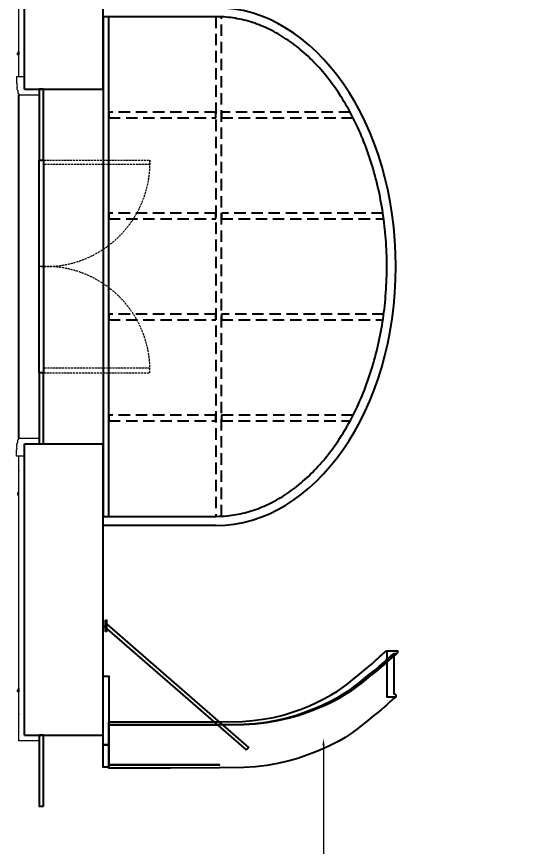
# Model space of a CAD drawing. Header units: millimetres. Extents: x 174511 to 265775, y -1918 to 26385.
# Drawn here: x 235966 to 240585, y 7997 to 15371 of the extents above; entities that cross this region are included whole.
import ezdxf
from ezdxf import colors
from ezdxf.entities.mleader import LeaderData, LeaderLine
from ezdxf.enums import TextEntityAlignment as Align
from ezdxf.math import Vec2, Vec3

# ---------------------------------------------------------------- set-up
doc = ezdxf.new("R2010")
doc.units = ezdxf.units.MM
doc.linetypes.add('DASH', pattern=[0.35, 0.25, -0.1])
doc.linetypes.add('DASHED', pattern=[19.049999999999997, 12.7, -6.35])
for name, color, linetype, lineweight in [('_ACM-A-ANNO-DIMS', 2, 'Continuous', 13), ('_ACM-A-ANNO-DIMS @ 10', 2, 'Continuous', 13), ('_ACM-A-ANNO-DIMS @ 20', 2, 'Continuous', 13), ('_ACM-A-ANNO-DIMS @ 30', 2, 'Continuous', 13), ('A-Doors', 1, 'Continuous', 13), ('I-PL-WALL-FHINISH', 73, 'Continuous', 13)]:
    doc.layers.add(name, color=color, linetype=linetype, lineweight=lineweight)
for name, color, linetype in [('A-天花投影线', 61, 'Continuous'), ('I-DETL-LW02', 2, 'Continuous'), ('I-FC', 2, 'Continuous'), ('I-RCP', 2, 'Continuous'), ('I—平面—门', 1, 'Continuous'), ('WALL TYPE$0$G-ANNO-NOTE-CH', 7, 'Continuous'), ('WALL TYPE$0$I-SECT-LW03', 3, 'Continuous')]:
    doc.layers.add(name, color=color, linetype=linetype)
doc.styles.add('WALL TYPE$0$Aecom Chinese', font='Microsoft YaHei.ttf')

# ---------------------------------------------------------------- blocks, each defined once
blk = doc.blocks.new('K_58')
at = {"layer": 'A-Doors'}
for points in [[(-922.5, -240.1134368489875), (22.5, -240.1134368489875), (22.5, -200.1134368489875), (-922.5, -200.1134368489875)], [(967.5, -240.1134368489875), (22.5, -240.1134368489875), (22.5, -200.1134368489875), (967.5, -200.1134368489875)]]:
    blk.add_lwpolyline(points, close=True, dxfattribs=at)
at = {"layer": 'A-Doors', "color": 252, "linetype": 'DASH', "ltscale": 75}
for points in [[(-922.5, -240.1134368489875), (-922.5, -1185.113436848987), (-882.5, -1185.113436848987), (-882.5, -240.1134368489875)], [(967.5, -240.1134368489875), (967.5, -1185.113436848987), (927.5, -1185.113436848987), (927.5, -240.1134368489875)]]:
    blk.add_lwpolyline(points, close=True, dxfattribs=at)
for centre, start, end in [((-902.5, -259.4916751909623), 268.7621970937477, 2.437670670884787), ((947.5, -259.4916751909623), 177.5623293291152, 271.2378029062523)]:
    blk.add_arc(centre, 925.8378074235894, start, end, dxfattribs=at)
at = {"layer": 'A-天花投影线', "linetype": 'DASHED', "ltscale": 8}
for points in [[(-1349.784545898408, -1770.105624348987), (-1299.784545898408, -1770.105624348987), (-1299.784545898408, -820.1134368489875), (-1349.784545898408, -820.1134368489875)], [(-451.7845458984084, -1770.105624348987), (-401.7845458984084, -1770.105624348987), (-401.7845458984084, -820.1134368489875), (-451.7845458984084, -820.1134368489875)], [(446.2154541015916, -1770.105624348987), (496.2154541015916, -1770.105624348987), (496.2154541015916, -820.1134368489875), (446.2154541015916, -820.1134368489875)], [(1344.215454101592, -1770.105624348987), (1394.215454101592, -1770.105624348987), (1394.215454101592, -820.1134368489875), (1344.215454101592, -820.1134368489875)]]:
    blk.add_lwpolyline(points, close=True, dxfattribs=at)
for points in [[(2242.215454101592, -1770.105624348987), (-2197.784545898408, -1770.105624348987)], [(-2196.574195181165, -1820.105624348987), (2241.005037959956, -1820.105624348987)], [(-1299.784545898408, -2990.005064992249), (-1299.784545898408, -1820.105624348987), (-1349.784545898408, -1820.105624348987), (-1349.784545898408, -2963.791602680059)], [(-401.7845458984084, -3261.99482801569), (-401.7845458984084, -1820.105624348987), (-451.7845458984084, -1820.105624348987), (-451.7845458984084, -3254.890557487968)], [(496.2154541015916, -3254.890502691102), (496.2154541015916, -1820.105624348987), (446.2154541015916, -1820.105624348987), (446.2154541015916, -3261.995375714585)], [(1394.215454101592, -2963.790851096092), (1394.215454101592, -1820.105624348987), (1344.215454101592, -1820.105624348987), (1344.215454101592, -2990.005151708887)]]:
    blk.add_lwpolyline(points, dxfattribs=at)
at = {"layer": 'I-DETL-LW02'}
for points in [[(-2277.784545898408, -1770.105624348987), (-2277.784545898408, -770.1114837239875), (-2197.784545898408, -770.1114837239875), (-2197.784545898408, -1770.105624348987)], [(2242.215454101592, -1770.105624348987), (2242.215454101592, -770.1114837239875), (2322.215454101592, -770.1114837239875), (2322.215454101592, -1770.105624348987)]]:
    blk.add_lwpolyline(points, dxfattribs=at)
blk.add_lwpolyline([(-2197.784545898408, -820.1134368489875), (2242.215454101592, -820.1134368489875), (2242.215454101592, -770.1134368489875), (-2197.784545898408, -770.1134368489875)], close=True, dxfattribs=at)
blk.add_ellipse((22.2154541015916, -1770.105624348987, -0.000244140625), major_axis=(-2300, 0), ratio=0.6956555706521739, start_param=0, end_param=3.141592653589793, dxfattribs=at)
blk.add_open_spline([(-2197.784545898408, -1770.105624348987), (-2197.784545898408, -1803.770413327751), (-2196.138792067912, -1837.435266799534), (-2187.737343166838, -1923.239736160285), (-2178.657253102283, -1975.29742816744), (-2152.59159772229, -2078.670255390469), (-2135.605056196306, -2129.985750900203), (-2093.81011126464, -2231.371734300745), (-2069.000814323314, -2281.441867638372), (-2011.725905381434, -2379.791450906196), (-1979.259820055595, -2428.070138454037), (-1906.940309909754, -2522.266047609912), (-1867.086852346139, -2568.18245222127), (-1780.372440900042, -2657.082866353645), (-1733.51174756707, -2700.066205037554), (-1633.269530055288, -2782.552346636905), (-1579.888403488527, -2822.054672213344), (-1467.188367928495, -2897.070740329058), (-1407.869893511175, -2932.584167669724), (-1283.961776996759, -2999.166217275248), (-1219.372560811549, -3030.234636644011), (-1085.660094929015, -3087.52985267312), (-1016.53724968186, -3113.756517480164), (-874.552692639234, -3161.035684302973), (-801.6913655317621, -3182.088098576089), (-653.0712205616583, -3218.753702732887), (-577.3127734737063, -3234.366833750486), (-423.7746647811437, -3259.958436246263), (-345.9953656095313, -3269.936870033343), (-189.3157518448425, -3284.134692496897), (-110.4157954037364, -3288.354061174185), (47.59180525300326, -3290.981271704732), (126.6990928652231, -3289.389109917051), (284.2056111564743, -3280.413032318851), (362.6044846663426, -3273.029129022339), (517.786711351393, -3252.561462671358), (594.569704440888, -3239.477729035672), (745.6317370344477, -3207.773792830892), (819.9104101439589, -3189.153638908741), (965.1052821517806, -3146.610589923817), (1036.021103420091, -3122.687768195101), (1173.672803272173, -3069.841644537308), (1240.40828696423, -3040.918451967438), (1368.934459448006, -2978.439692733635), (1430.724731653347, -2944.884292581533), (1548.660404770228, -2873.571026456608), (1604.805371860566, -2835.813418903927), (1710.827923717035, -2756.581225328409), (1760.705085457856, -2715.107037302427), (1853.660078933084, -2628.973097479131), (1896.737571634585, -2584.313928317875), (1975.663617954269, -2492.372812821552), (2011.512050169666, -2445.091631538511), (2075.660191179573, -2348.480338380708), (2103.960161874944, -2299.151050115339), (2152.799941639882, -2199.003969885103), (2173.340475179604, -2148.186765159582), (2206.543609396962, -2045.58839209014), (2219.207211276167, -1993.807207861268), (2236.605427660921, -1889.759607146836), (2241.340829201043, -1837.492435661123), (2242.178671143367, -1780.171899502777), (2242.215454101592, -1775.138761923445), (2242.215454101592, -1770.105624348987)], degree=3, knots=[0, 0, 0, 0, 0.06800929119534298, 0.06800929119534298, 0.1736443072310697, 0.1736443072310697, 0.2792793232667963, 0.2792793232667963, 0.384914339302523, 0.384914339302523, 0.4905493553382497, 0.4905493553382497, 0.5961843713739764, 0.5961843713739764, 0.7018193874097031, 0.7018193874097031, 0.8074544034454297, 0.8074544034454297, 0.9130894194811564, 0.9130894194811564, 1.018724435516883, 1.018724435516883, 1.12435945155261, 1.12435945155261, 1.229994467588337, 1.229994467588337, 1.335629483624063, 1.335629483624063, 1.44126449965979, 1.44126449965979, 1.546899515695517, 1.546899515695517, 1.652534531731243, 1.652534531731243, 1.75816954776697, 1.75816954776697, 1.863804563802697, 1.863804563802697, 1.969439579838423, 1.969439579838423, 2.07507459587415, 2.07507459587415, 2.180709611909877, 2.180709611909877, 2.286344627945604, 2.286344627945604, 2.391979643981331, 2.391979643981331, 2.497614660017057, 2.497614660017057, 2.603249676052784, 2.603249676052784, 2.708884692088511, 2.708884692088511, 2.814519708124238, 2.814519708124238, 2.920154724159965, 2.920154724159965, 3.025789740195692, 3.025789740195692, 3.131424756231419, 3.131424756231419, 3.141592653589793, 3.141592653589793, 3.141592653589793, 3.141592653589793], dxfattribs=at)
at = {"layer": 'I-FC'}
blk.add_lwpolyline([(1597.5, -770.1134368489875), (-1552.5, -770.1134368489875)], dxfattribs=at)
at = {"layer": 'I-PL-WALL-FHINISH'}
for points in [[(-1662.5, -70.000233600309), (-1662.5, -0.0003475955891190097), (-1605.493058509834, 0, 0.3782502001718009), (-1600.725232401746, -3.016931144113187, -0.6234963798739479), (-1595.956186876516, -5.028826890033088, -0.2848190696675714), (-1572.112925247202, -5.028308100954746, -0.6361491608280843), (-1564.95765440815, -3.018319705108297, -0.2823776289364123), (-1552.651989804668, -3.476952639743104, 0.1861280918310402), (-1524.422975010413, -12.06856077539851, -0.8243827968840718), (-1518.46203624559, -13.07444303711236), (-1516.076782348537, -13.07419584452873, 0.2622472454661371), (-1512.501094908075, -16.09097592611215), (-1512.501094908075, -20.11343684898748), (-1502.5, -20.11343684898748), (-1502.5, -200.1134368489875)], [(1707.5, -70.000233600309), (1707.5, -0.0003475955891190097), (1650.493058509834, 0, -0.3782502001718009), (1645.725232401746, -3.016931144113187, 0.6234963798739479), (1640.956186876516, -5.028826890033088, 0.2848190696675714), (1617.112925247202, -5.028308100954746, 0.6361491608280843), (1609.95765440815, -3.018319705108297, 0.2823776289364123), (1597.651989804668, -3.476952639743104, -0.1861280918310402), (1569.422975010413, -12.06856077539851, 0.8243827968840718), (1563.46203624559, -13.07444303711236), (1561.076782348537, -13.07419584452873, -0.2622472454661371), (1557.501094908075, -16.09097592611215), (1557.501094908075, -20.11343684898748), (1547.5, -20.11343684898748), (1547.5, -200.1134368489875)]]:
    blk.add_lwpolyline(points, format="xyb", dxfattribs=at)
for points in [[(-4192.5, -200.1134368489875), (-4192.5, -20.11343684898748), (-1662.5, -20.11343684898748)], [(1707.5, -20.11343684898748), (4187.5, -20.11343684898748), (4187.5, -200.1134368489875)]]:
    blk.add_lwpolyline(points, dxfattribs=at)
for points in [[(-3952.499994145561, -19.11344913128414), (-3957.500000000029, -19.11344913128414), (-3957.500000000029, -20.11343684898748), (-3952.499994145561, -20.11343684898748)], [(-1792.500005854439, -19.11344913128414), (-1787.499999999971, -19.11344913128414), (-1787.499999999971, -20.11343684898748), (-1792.500005854439, -20.11343684898748)], [(3867.499994145561, -19.11344913128414), (3872.500000000029, -19.11344913128414), (3872.500000000029, -20.11343684898748), (3867.499994145561, -20.11343684898748)]]:
    blk.add_lwpolyline(points, close=True, dxfattribs=at)
for points in [[(-3757.500000000029, -20.11344882220146), (-3757.500000000029, -12.1340525263513, 0.3208161007806607), (-3754.833331419301, -9.467419127366156), (-3754.166644340614, -9.467417791383923, -0.4668266522621926), (-3742.833330201975, -9.467413309932454), (-3742.16664312192, -9.467411964855273, 0.4681539542228489), (-3734.829578712961, -14.61007885128492), (-3734.155749264261, -15.31796340864094, -0.6455820401914517), (-3730.833318421355, -15.46736169376527), (-3730.166649956664, -15.46736035928188, 0.4151569340983184), (-3727.499984142021, -16.80063854341279), (-3727.499978323554, -20.11344882220146)], [(-1987.499999999971, -20.11344882220146), (-1987.499999999971, -12.1340525263513, -0.3208161007806607), (-1990.166668580699, -9.467419127366156), (-1990.833355659386, -9.467417791383923, 0.4668266522621926), (-2002.166669798025, -9.467413309932454), (-2002.83335687808, -9.467411964855273, -0.4681539542228489), (-2010.170421287039, -14.61007885128492), (-2010.844250735739, -15.31796340864094, 0.6455820401914517), (-2014.166681578645, -15.46736169376527), (-2014.833350043336, -15.46736035928188, -0.4151569340983184), (-2017.500015857979, -16.80063854341279), (-2017.500021676446, -20.11344882220146)], [(1902.499999999971, -20.11344882220146), (1902.499999999971, -12.1340525263513, 0.3208161007806607), (1905.166668580699, -9.467419127366156), (1905.833355659386, -9.467417791383923, -0.4668266522621926), (1917.166669798025, -9.467413309932454), (1917.83335687808, -9.467411964855273, 0.4681539542228489), (1925.170421287039, -14.61007885128492), (1925.844250735739, -15.31796340864094, -0.6455820401914517), (1929.166681578645, -15.46736169376527), (1929.833350043336, -15.46736035928188, 0.4151569340983184), (1932.500015857979, -16.80063854341279), (1932.500021676446, -20.11344882220146)], [(3672.500000000029, -20.11344882220146), (3672.500000000029, -12.1340525263513, -0.3208161007806607), (3669.833331419301, -9.467419127366156), (3669.166644340614, -9.467417791383923, 0.4668266522621926), (3657.833330201975, -9.467413309932454), (3657.16664312192, -9.467411964855273, -0.4681539542228489), (3649.829578712961, -14.61007885128492), (3649.155749264261, -15.31796340864094, 0.6455820401914517), (3645.833318421355, -15.46736169376527), (3645.166649956664, -15.46736035928188, -0.4151569340983184), (3642.499984142021, -16.80063854341279), (3642.499978323554, -20.11344882220146)]]:
    blk.add_lwpolyline(points, format="xyb", close=True, dxfattribs=at)
at = {"layer": 'I-RCP'}
blk.add_lwpolyline([(-1502.5, -20.11343684898748), (1547.5, -20.11343684898748)], dxfattribs=at)
blk.add_lwpolyline([(-922.5, -200.1134368489875), (967.5, -200.1134368489875), (967.5, -240.1134368489875), (-922.5, -240.1134368489875)], close=True, dxfattribs=at)
at = {"layer": 'I—平面—门'}
for points in [[(-4772.5, -240.1134368489875), (-4142.5, -240.1134368489875), (-4142.5, -200.1134368489875), (-4772.5, -200.1134368489875)], [(-1552.5, -240.1134368489875), (-922.5, -240.1134368489875), (-922.5, -200.1134368489875), (-1552.5, -200.1134368489875)], [(967.5, -240.1134368489875), (1597.5, -240.1134368489875), (1597.5, -200.1134368489875), (967.5, -200.1134368489875)], [(4142.5, -240.1134368489875), (4772.5, -240.1134368489875), (4772.5, -200.1134368489875), (4142.5, -200.1134368489875)]]:
    blk.add_lwpolyline(points, close=True, dxfattribs=at)
at = {"layer": 'WALL TYPE$0$I-SECT-LW03'}
for p, q in [((-4142.5, -70.11343684898748), (-1552.5, -70.11343684898748)), ((-4142.5, -70.11343684898748), (-4142.5, -770.1134368489875)), ((-1552.5, -70.11343684898748), (-1552.5, -770.1134368489875)), ((1597.5, -70.11343684898748), (4142.5, -70.11343684898748)), ((1597.5, -70.11343684898748), (1597.5, -770.1134368489875)), ((4142.5, -70.11343684898748), (4142.5, -770.1134368489875)), ((-4142.5, -770.1134368489875), (-1552.5, -770.1134368489875)), ((1597.5, -770.1134368489875), (4142.5, -770.1134368489875))]:
    blk.add_line(p, q, dxfattribs=at)
blk = doc.blocks.new('WHA12202707')
at = {"transparency": 16777216}
for p, q in [((2.381249999995816, 2.381249999998545), (0, 0)), ((2.381249999995816, -2.381249999994907), (0, 0)), ((11.90624999998818, 2.381249999998545), (2.381249999995816, 2.381249999998545)), ((11.90624999998818, 2.381249999998545), (14.28749999998399, 0)), ((11.90624999998818, -2.381249999994907), (14.28749999998399, 0)), ((2.381249999995816, -2.381249999994907), (11.90624999998818, -2.381249999994907))]:
    blk.add_line(p, q, dxfattribs=at)
at = {"transparency": 16777216, "style": 'WALL TYPE$0$Aecom Chinese'}
blk.add_attdef('英文2', (0.4915142908575945, -14.58335883787367), '', height=2.5, dxfattribs=at)
at = {"layer": 'WALL TYPE$0$G-ANNO-NOTE-CH', "transparency": 16777216, "style": 'WALL TYPE$0$Aecom Chinese'}
blk.add_attdef('编号', text='', height=2.5, dxfattribs=at).set_placement((7.100982051833853, 0), align=Align.MIDDLE)
for tag, p in [('中文', (0.5380008727915992, -5.178695852169766)), ('英文', (0.4915142908830603, -9.507158057298511))]:
    blk.add_attdef(tag, text='', height=2.5, dxfattribs=at).set_placement(p, align=Align.MIDDLE_LEFT)
blk = doc.blocks.new('*U230')
at = {"layer": '_ACM-A-ANNO-DIMS @ 10'}
ml = blk.add_multileader_block('Standard', dxfattribs=at)
ml.set_content('WHA12202707', color=256, scale=10)
ml.set_attribute('编号', 'MT-01', width=0)
ml.set_attribute('中文', '古铜色不锈钢', width=0)
ml.set_attribute('英文', 'ANTIQUE BRONZE STAINLESS STEEL', width=0)
ml.set_attribute('英文2', '', width=0)
ml.set_leader_properties(color=2)
ml.build(insert=Vec2(0, 0))
ml.multileader.update_dxf_attribs({"text_right_attachment_type": 6, "dogleg_length": 0.36, "arrow_head_size": 20, "scale": 10})
ctx = ml.context
ctx.base_point, ctx.scale, ctx.char_height, ctx.arrow_head_size, ctx.landing_gap_size, ctx.plane_origin = Vec3(238740.6370081992, 4543.226636573123), 10, 750, 20, 0.8999999999999999, Vec3(241301.8384371283, -907.1002745609476)
ctx.right_attachment = 6
notes = []
notes.append((ctx, [(0, (1, 1, 0), (238693.234131196, 4543.226636573123), (1, 0), 47.40287700319059, [(1, [(238693.234131196, 5194.922613113333)], 0, [])])]))
ctx.block.insert = Vec3(238740.6370081992, 4543.226636573105)
at = {"layer": '_ACM-A-ANNO-DIMS @ 20'}
ml = blk.add_multileader_block('Standard', dxfattribs=at)
ml.set_content('WHA12202707', color=256, scale=20)
ml.set_attribute('编号', 'MT-01', width=0)
ml.set_attribute('中文', '古铜色不锈钢', width=0)
ml.set_attribute('英文', 'ANTIQUE BRONZE STAINLESS STEEL', width=0)
ml.set_attribute('英文2', '', width=0)
ml.set_leader_properties(color=2)
ml.build(insert=Vec2(0, 0))
ml.multileader.update_dxf_attribs({"text_right_attachment_type": 6, "dogleg_length": 0.36, "arrow_head_size": 40, "scale": 20})
ctx = ml.context
ctx.base_point, ctx.scale, ctx.char_height, ctx.arrow_head_size, ctx.landing_gap_size, ctx.plane_origin = Vec3(238788.0398852024, 4706.51234157302), 20, 1500, 40, 1.8, Vec3(241301.8384371283, -907.1002745609476)
ctx.right_attachment = 6
notes.append((ctx, [(0, (1, 1, 0), (238693.234131196, 4706.51234157302), (1, 0), 94.80575400638118, [(1, [(238693.234131196, 5277.185628083858)], 0, [])])]))
ctx.block.insert = Vec3(238788.0398852024, 4706.512341572983)
at = {"layer": '_ACM-A-ANNO-DIMS @ 30'}
ml = blk.add_multileader_block('Standard', dxfattribs=at)
ml.set_content('WHA12202707', color=256, scale=30)
ml.set_attribute('编号', 'MT-01', width=0)
ml.set_attribute('中文', '古铜色不锈钢', width=0)
ml.set_attribute('英文', 'ANTIQUE BRONZE STAINLESS STEEL', width=0)
ml.set_attribute('英文2', '', width=0)
ml.set_leader_properties(color=2)
ml.build(insert=Vec2(0, 0))
ml.multileader.update_dxf_attribs({"text_right_attachment_type": 6, "dogleg_length": 0.36, "arrow_head_size": 60, "scale": 30})
ctx = ml.context
ctx.base_point, ctx.scale, ctx.char_height, ctx.arrow_head_size, ctx.landing_gap_size, ctx.plane_origin = Vec3(238835.4427622056, 3227.709759805908), 30, 2250, 60, 2.7, Vec3(241301.8384371283, -907.1002745609476)
ctx.right_attachment = 6
notes.append((ctx, [(0, (1, 1, 0), (238693.234131196, 3227.709759805908), (1, 0), 142.2086310095718, [(1, [(238693.234131196, 8954.398820296989)], 0, [])])]))
ctx.block.insert = Vec3(238835.4427622056, 3227.709759805854)
for ctx, leaders in notes:
    for number, flags, end, landing, length, lines in leaders:
        leader = LeaderData()
        leader.index, (leader.has_last_leader_line, leader.has_dogleg_vector, leader.attachment_direction) = number, flags
        leader.last_leader_point, leader.dogleg_vector, leader.dogleg_length = Vec3(end), Vec3(landing), length
        for number, points, colour, breaks in lines:
            line = LeaderLine()
            line.index, line.vertices, line.color, line.breaks = number, Vec3.list(points), colors.encode_raw_color(colour), breaks
            leader.lines.append(line)
        ctx.leaders.append(leader)

msp = doc.modelspace()

# ---------------------------------------------------------------- linework, layer by layer
at = {"color": 8, "extrusion": (0, -1.192092895507804e-07, 0.9999999999999929)}
for points in [[(238007.9627267306, 8853.947753953944), (236747.5486642306, 9950.268066453982), (236747.8084298556, 9950.566894578982), (236748.5486642306, 9951.420410203982), (236749.7127267306, 9952.756347703982), (236751.2381173556, 9954.510253953984), (236753.0662423556, 9956.611816453984), (236755.1365548556, 9958.992675828984), (236757.3924142306, 9961.586425828984), (236759.6482736056, 9964.180175828984), (236761.7205392306, 9966.561035203984), (236763.5467111056, 9968.662597703982), (236765.0721017306, 9970.414550828982), (236766.2361642306, 9971.752441453982), (236766.9763986056, 9972.604003953982), (236767.2361642306, 9972.902832078982), (238027.6521798556, 8876.582519578948), (238027.3904611056, 8876.283691453948), (238026.6502267306, 8875.432128953948), (238025.4881173556, 8874.096191453948), (238023.9627267306, 8872.342285203948), (238022.1346017306, 8870.240722703946), (238020.0623361056, 8867.859863328946), (238017.8064767306, 8865.266113328944), (238015.5506173556, 8862.672363328944), (238013.4803048556, 8860.291503953944), (238011.6521798556, 8858.189941453944), (238010.1267892306, 8856.436035203944), (238008.9646798556, 8855.100097703944), (238008.2224923556, 8854.246582078944)], [(238007.9637032931, 8853.947753953944), (236747.5496407931, 9950.268066453966), (236747.8094064181, 9950.566894578966), (236748.5496407931, 9951.418457078966), (236749.7137032931, 9952.756347703966), (236751.2390939181, 9954.508300828968), (236753.0672189181, 9956.609863328968), (236755.1375314181, 9958.992675828968), (236757.3933907931, 9961.584472703968), (236759.6492501681, 9964.178222703968), (236761.7215157931, 9966.559082078968), (236763.5476876681, 9968.660644578966), (236765.0730782931, 9970.414550828966), (236766.2371407931, 9971.750488328966), (236766.9773751681, 9972.604003953966), (236767.2371407931, 9972.902832078966), (238027.6531564181, 8876.582519578948), (238027.3914376681, 8876.283691453948), (238026.6512032931, 8875.430175828948), (238025.4890939181, 8874.094238328948), (238023.9637032931, 8872.340332078948), (238022.1355782931, 8870.238769578946), (238020.0633126681, 8867.857910203946), (238017.8074532931, 8865.264160203944), (238015.5515939181, 8862.672363328944), (238013.4812814181, 8860.289550828944), (238011.6531564181, 8858.187988328944), (238010.1277657931, 8856.436035203944), (238008.9656564181, 8855.098144578944), (238008.2234689181, 8854.246582078944)]]:
    msp.add_lwpolyline(points, close=True, dxfattribs=at)
at = {"color": 2, "true_color": 0xffff00, "extrusion": (0.9999999999999929, -1.192092895507804e-07, 0)}
msp.add_lwpolyline([(9318.14937230256, -0.0001301318009453773), (9307.58491917756, -0.0001301318009453773), (9292.446247302558, -0.0001301318009453773), (9266.325153552567, -0.0001301318009453773), (9230.170856677565, -0.0001301318009453773), (9182.110309802561, -0.0001301318009453773), (9130.750934802554, -0.0001301318009453773), (9069.13570042755, -0.0001301318009453773), (8999.057575427558, -0.0001301318009453773), (8925.645466052538, -0.0001301318009453773), (8842.381794177536, -0.0001301318009453773), (8757.137653552541, -0.0001301318009453773), (8701.116169177581, -0.0001301318009453773), (8701.116169177581, -0.0001301318009453773), (8757.137653552541, -0.0001301318009453773), (8842.381794177536, -0.0001301318009453773), (8925.645466052538, -0.0001301318009453773), (8999.057575427558, -0.0001301318009453773), (9069.13570042755, -0.0001301318009453773), (9130.750934802554, -0.0001301318009453773), (9182.110309802561, -0.0001301318009453773), (9230.170856677565, -0.0001301318009453773), (9266.325153552567, -0.0001301318009453773), (9292.446247302558, -0.0001301318009453773), (9307.58491917756, -0.0001301318009453773), (9318.14937230256, -0.0001301318009453773), (9319.85640355256, -0.0001301318009453773), (9319.85640355256, -0.0001301318009453773)], close=True, dxfattribs=at)
at = {"color": 8}
for points in [[(236754.9861642306, 10007.19970707886, -0.0001263171036797523), (236764.9861642306, 10007.19970707886, -0.0001263171036797523), (236764.9861642306, 9907.199707078857, -0.0001339464982110023), (236754.9861642306, 9907.199707078857, -0.0001339464982110023)], [(236754.9861642306, 10007.19970707886, -0.0001301318009453773), (236764.9861642306, 10007.19970707886, -0.0001301318009453773), (236764.9861642306, 9907.199707078857, -0.0001301318009453773), (236754.9861642306, 9907.199707078857, -0.0001301318009453773)], [(239337.0252267306, 9343.439941453857, -0.0001301318009453773), (239337.0252267306, 9325.094238328857, -0.0001301318009453773), (239334.8494454806, 9324.053222703857, -0.0001301318009453773), (239329.4041329806, 9320.781738328857, -0.0001301318009453773), (239321.7654611056, 9315.131347703857, -0.0001301318009453773), (239312.0330392306, 9307.086425828857, -0.0001301318009453773), (239300.3142892306, 9296.633300828857, -0.0001301318009453773), (239286.5525704806, 9284.016113328857, -0.0001301318009453773), (239270.6971017306, 9269.484863328857, -0.0001301318009453773), (239252.4939767306, 9252.764160203857, -0.0001301318009453773), (239231.6678048556, 9233.588378953857, -0.0001301318009453773), (239206.6306954806, 9211.734863328857, -0.0001301318009453773), (239175.9373361056, 9186.986816453857, -0.0001301318009453773), (239141.7713204806, 9160.098144578857, -0.0001301318009453773), (239106.1228829806, 9131.820800828857, -0.0001301318009453773), (239068.4607736056, 9101.580566453857, -0.0001301318009453773), (239028.3025704806, 9068.797363328857, -0.0001301318009453773), (238984.9451486056, 9034.590332078857, -0.0001301318009453773), (238937.6697579806, 9000.070800828857, -0.0001301318009453773), (238885.6814767306, 8965.900878953857, -0.0001301318009453773), (238828.2361642306, 8932.740722703857, -0.0001301318009453773), (238765.3357736056, 8900.201660203857, -0.0001301318009453773), (238697.0076486056, 8867.896972703857, -0.0001301318009453773), (238623.8494454806, 8836.369628953857, -0.0001301318009453773), (238546.3064767306, 8806.168457078857, -0.0001301318009453773), (238464.0017892306, 8778.223144578857, -0.0001301318009453773), (238376.6717111056, 8753.463378953857, -0.0001301318009453773), (238284.6443673556, 8732.361816453857, -0.0001301318009453773), (238188.3064767306, 8715.396972703857, -0.0001301318009453773), (238088.5174142306, 8703.309082078857, -0.0001301318009453773), (237985.1717111056, 8696.840332078857, -0.0001301318009453773), (237769.5213204806, 8694.096191453857, -0.0001301318009453773), (237768.6463204806, 8694.096191453857, -0.0001301318009453773), (237766.0193673556, 8694.096191453857, -0.0001301318009453773), (237332.5564767306, 8693.182128953857, -0.0001301318009453773), (236786.0056954806, 8693.182128953857, -0.0001301318009453773), (236786.0056954806, 9011.529785203857, -0.0001301318009453773), (236786.0056954806, 9103.961425828857, -0.0001301318009453773), (237332.5564767306, 9103.961425828857, -0.0001301318009453773), (237766.0017892306, 9104.875488328857, -0.0001301318009453773), (237972.0545236056, 9107.619628953857, -0.0001301318009453773), (238065.1990548556, 9114.088378953857, -0.0001301318009453773), (238158.3709298556, 9126.176269578857, -0.0001301318009453773), (238248.1697579806, 9143.141113328857, -0.0001301318009453773), (238334.1814767306, 9164.242675828857, -0.0001301318009453773), (238416.1131173556, 9189.002441453857, -0.0001301318009453773), (238493.8904611056, 9216.947753953857, -0.0001301318009453773), (238567.7146798556, 9247.148925828857, -0.0001301318009453773), (238637.5232736056, 9278.674316453857, -0.0001301318009453773), (238702.5447579806, 9310.980957078857, -0.0001301318009453773), (238762.3982736056, 9343.520019578857, -0.0001301318009453773), (238817.1795236056, 9376.680175828857, -0.0001301318009453773), (238867.0115548556, 9410.850097703857, -0.0001301318009453773), (238912.6756173556, 9445.369628953857, -0.0001301318009453773), (238954.8396798556, 9479.576660203857, -0.0001301318009453773), (238994.1248361056, 9512.359863328857, -0.0001301318009453773), (239031.1463204806, 9542.602050828857, -0.0001301318009453773), (239066.3162423556, 9570.877441453857, -0.0001301318009453773), (239099.8123361056, 9597.766113328857, -0.0001301318009453773), (239129.4451486056, 9622.514160203857, -0.0001301318009453773), (239153.5681954806, 9644.367675828857, -0.0001301318009453773), (239173.8767892306, 9663.543457078857, -0.0001301318009453773), (239191.7498361056, 9680.264160203857, -0.0001301318009453773), (239207.3494454806, 9694.795410203857, -0.0001301318009453773), (239220.9041329806, 9707.412597703857, -0.0001301318009453773), (239232.4510079806, 9717.865722703857, -0.0001301318009453773), (239242.0388986056, 9725.910644578857, -0.0001301318009453773), (239249.5603829806, 9731.561035203857, -0.0001301318009453773), (239254.9021798556, 9734.832519578857, -0.0001301318009453773), (239257.0252267306, 9735.873535203857, -0.0001301318009453773), (239317.0252267306, 9735.873535203857, -0.0001301318009453773), (239352.0252267306, 9735.873535203857, -0.0001301318009453773), (239352.0252267306, 9717.527832078857, -0.0001301318009453773), (239342.0252267306, 9707.527832078857, -0.0001301318009453773), (239317.0252267306, 9707.527832078857, -0.0001301318009453773), (239317.0252267306, 9353.439941453857, -0.0001301318009453773), (239327.0252267306, 9353.439941453857, -0.0001301318009453773)], [(239257.0252267306, 9643.441894578857, -0.0001301318009453773), (239257.0252267306, 9325.094238328857, -0.0001301318009453773), (239317.0252267306, 9325.094238328857, -0.0001301318009453773), (239337.0252267306, 9325.094238328857, -0.0001301318009453773), (239334.8494454806, 9324.053222703857, -0.0001301318009453773), (239329.4041329806, 9320.781738328857, -0.0001301318009453773), (239321.7654611056, 9315.131347703857, -0.0001301318009453773), (239312.0330392306, 9307.086425828857, -0.0001301318009453773), (239300.3142892306, 9296.633300828857, -0.0001301318009453773), (239286.5525704806, 9284.016113328857, -0.0001301318009453773), (239270.6971017306, 9269.484863328857, -0.0001301318009453773), (239252.4939767306, 9252.764160203857, -0.0001301318009453773), (239231.6678048556, 9233.588378953857, -0.0001301318009453773), (239206.6306954806, 9211.734863328857, -0.0001301318009453773), (239175.9373361056, 9186.986816453857, -0.0001301318009453773), (239141.7713204806, 9160.098144578857, -0.0001301318009453773), (239106.1228829806, 9131.820800828857, -0.0001301318009453773), (239068.4607736056, 9101.580566453857, -0.0001301318009453773), (239028.3025704806, 9068.797363328857, -0.0001301318009453773), (238984.9451486056, 9034.590332078857, -0.0001301318009453773), (238937.6697579806, 9000.072753953857, -0.0001301318009453773), (238885.6814767306, 8965.902832078857, -0.0001301318009453773), (238828.2361642306, 8932.742675828857, -0.0001301318009453773), (238765.3357736056, 8900.201660203857, -0.0001301318009453773), (238697.0076486056, 8867.896972703857, -0.0001301318009453773), (238623.8494454806, 8836.369628953857, -0.0001301318009453773), (238546.3064767306, 8806.168457078857, -0.0001301318009453773), (238464.0017892306, 8778.223144578857, -0.0001301318009453773), (238376.6717111056, 8753.463378953857, -0.0001301318009453773), (238284.6443673556, 8732.361816453857, -0.0001301318009453773), (238188.3064767306, 8715.396972703857, -0.0001301318009453773), (238088.5174142306, 8703.309082078857, -0.0001301318009453773), (237985.1717111056, 8696.840332078857, -0.0001301318009453773), (237769.5213204806, 8694.096191453857, -0.0001301318009453773), (237333.0506173556, 8693.182128953857, -0.0001301318009453773), (236786.0056954806, 8693.182128953857, -0.0001301318009453773), (236786.0056954806, 8711.527832078857, -0.0001301318009453773), (236786.0056954806, 8721.527832078857, -0.0001301318009453773), (237332.9881173556, 8721.527832078857, -0.0001301318009453773), (237769.0877267306, 8722.441894578857, -0.0001301318009453773), (237768.6463204806, 8722.441894578857, -0.0001301318009453773), (237332.9256173556, 8721.527832078857, -0.0001301318009453773), (236786.0056954806, 8721.527832078857, -0.0001301318009453773), (236786.0056954806, 9075.615722703857, -0.0001301318009453773), (237332.9256173556, 9075.615722703857, -0.0001301318009453773), (237768.6463204806, 9076.529785203857, -0.0001301318009453773), (237981.9627267306, 9079.273925828857, -0.0001301318009453773), (238082.7615548556, 9085.742675828857, -0.0001301318009453773), (238180.9295236056, 9097.830566453857, -0.0001301318009453773), (238275.6717111056, 9114.795410203857, -0.0001301318009453773), (238366.1951486056, 9135.896972703857, -0.0001301318009453773), (238452.1873361056, 9160.656738328857, -0.0001301318009453773), (238533.3377267306, 9188.602050828857, -0.0001301318009453773), (238609.9314767306, 9218.803222703857, -0.0001301318009453773), (238682.2537423556, 9250.328613328857, -0.0001301318009453773), (238749.7556954806, 9282.635253953857, -0.0001301318009453773), (238811.8806954806, 9315.174316453857, -0.0001301318009453773), (238868.6482736056, 9348.336425828857, -0.0001301318009453773), (238920.0760079806, 9382.504394578857, -0.0001301318009453773), (238966.9295236056, 9417.023925828857, -0.0001301318009453773), (239009.9763986056, 9451.230957078857, -0.0001301318009453773), (239049.9021798556, 9484.014160203857, -0.0001301318009453773), (239087.3963204806, 9514.254394578857, -0.0001301318009453773), (239122.9197579806, 9542.531738328857, -0.0001301318009453773), (239156.9314767306, 9569.420410203857, -0.0001301318009453773), (239187.3650704806, 9594.168457078857, -0.0001301318009453773), (239212.1599923556, 9616.021972703857, -0.0001301318009453773), (239232.8474923556, 9635.197753953857, -0.0001301318009453773), (239250.9646798556, 9651.918457078857, -0.0001301318009453773), (239266.7556954806, 9666.449707078857, -0.0001301318009453773), (239280.4627267306, 9679.064941453857, -0.0001301318009453773), (239292.1385079806, 9689.518066453857, -0.0001301318009453773), (239301.8338204806, 9697.564941453857, -0.0001301318009453773), (239309.4431954806, 9703.215332078857, -0.0001301318009453773), (239314.8631173556, 9706.486816453857, -0.0001301318009453773), (239317.0252267306, 9707.527832078857, -0.0001301318009453773), (239314.8631173556, 9706.486816453857, -0.0001301318009453773), (239309.4431954806, 9703.215332078857, -0.0001301318009453773), (239301.8338204806, 9697.564941453857, -0.0001301318009453773), (239292.1385079806, 9689.518066453857, -0.0001301318009453773), (239280.4627267306, 9679.066894578857, -0.0001301318009453773), (239266.7556954806, 9666.449707078857, -0.0001301318009453773), (239250.9646798556, 9651.918457078857, -0.0001301318009453773), (239232.8474923556, 9635.197753953857, -0.0001301318009453773), (239212.1599923556, 9616.020019578857, -0.0001301318009453773), (239187.3650704806, 9594.168457078857, -0.0001301318009453773), (239156.9314767306, 9569.420410203857, -0.0001301318009453773), (239122.9197579806, 9542.531738328857, -0.0001301318009453773), (239087.3963204806, 9514.254394578857, -0.0001301318009453773), (239049.9021798556, 9484.014160203857, -0.0001301318009453773), (239009.9763986056, 9451.230957078857, -0.0001301318009453773), (238966.9295236056, 9417.023925828857, -0.0001301318009453773), (238920.0760079806, 9382.504394578857, -0.0001301318009453773), (238868.6482736056, 9348.336425828857, -0.0001301318009453773), (238811.8806954806, 9315.176269578857, -0.0001301318009453773), (238749.7556954806, 9282.635253953857, -0.0001301318009453773), (238682.2537423556, 9250.328613328857, -0.0001301318009453773), (238609.9295236056, 9218.803222703857, -0.0001301318009453773), (238533.3377267306, 9188.602050828857, -0.0001301318009453773), (238452.1873361056, 9160.656738328857, -0.0001301318009453773), (238366.1931954806, 9135.896972703857, -0.0001301318009453773), (238275.6697579806, 9114.795410203857, -0.0001301318009453773), (238180.9275704806, 9097.830566453857, -0.0001301318009453773), (238082.7615548556, 9085.742675828857, -0.0001301318009453773), (237981.9627267306, 9079.273925828857, -0.0001301318009453773), (237768.6463204806, 9076.529785203857, -0.0001301318009453773), (237769.7400704806, 9076.529785203857, -0.0001301318009453773), (237985.9744454806, 9079.273925828857, -0.0001301318009453773), (238089.9568673556, 9085.742675828857, -0.0001301318009453773), (238190.1521798556, 9097.830566453857, -0.0001301318009453773), (238286.8885079806, 9114.795410203857, -0.0001301318009453773), (238379.2908517306, 9135.896972703857, -0.0001301318009453773), (238466.9568673556, 9160.656738328857, -0.0001301318009453773), (238549.5506173556, 9188.602050828857, -0.0001301318009453773), (238627.3279611056, 9218.803222703857, -0.0001301318009453773), (238700.6971017306, 9250.330566453857, -0.0001301318009453773), (238769.2303048556, 9282.635253953857, -0.0001301318009453773), (238832.3240548556, 9315.174316453857, -0.0001301318009453773), (238889.9392892306, 9348.336425828857, -0.0001301318009453773), (238942.0662423556, 9382.504394578857, -0.0001301318009453773), (238989.4471017306, 9417.023925828857, -0.0001301318009453773), (239032.8846017306, 9451.230957078857, -0.0001301318009453773), (239073.0994454806, 9484.014160203857, -0.0001301318009453773), (239110.8045236056, 9514.254394578857, -0.0001301318009453773), (239146.4842111056, 9542.531738328857, -0.0001301318009453773), (239180.6892892306, 9569.420410203857, -0.0001301318009453773), (239211.4471017306, 9594.168457078857, -0.0001301318009453773), (239236.5447579806, 9616.020019578857, -0.0001301318009453773), (239257.4060861056, 9635.197753953857, -0.0001301318009453773), (239275.6287423556, 9651.918457078857, -0.0001301318009453773), (239291.5017892306, 9666.449707078857, -0.0001301318009453773), (239305.2771798556, 9679.064941453857, -0.0001301318009453773), (239317.0076486056, 9689.518066453857, -0.0001301318009453773), (239326.7478829806, 9697.564941453857, -0.0001301318009453773), (239334.3943673556, 9703.215332078857, -0.0001301318009453773), (239339.8455392306, 9706.486816453857, -0.0001301318009453773), (239342.0252267306, 9707.527832078857, -0.0001301318009453773), (239339.8455392306, 9706.486816453857, -0.0001301318009453773), (239334.3943673556, 9703.215332078857, -0.0001301318009453773), (239326.7478829806, 9697.564941453857, -0.0001301318009453773), (239317.0076486056, 9689.518066453857, -0.0001301318009453773), (239305.2771798556, 9679.064941453857, -0.0001301318009453773), (239291.5017892306, 9666.449707078857, -0.0001301318009453773), (239275.6287423556, 9651.918457078857, -0.0001301318009453773), (239257.4060861056, 9635.197753953857, -0.0001301318009453773), (239236.5447579806, 9616.020019578857, -0.0001301318009453773), (239211.4471017306, 9594.168457078857, -0.0001301318009453773), (239180.6873361056, 9569.420410203857, -0.0001301318009453773), (239146.4842111056, 9542.531738328857, -0.0001301318009453773), (239110.8045236056, 9514.254394578857, -0.0001301318009453773), (239073.0994454806, 9484.014160203857, -0.0001301318009453773), (239032.8846017306, 9451.230957078857, -0.0001301318009453773), (238989.4471017306, 9417.023925828857, -0.0001301318009453773), (238942.0662423556, 9382.504394578857, -0.0001301318009453773), (238889.9392892306, 9348.336425828857, -0.0001301318009453773), (238832.3240548556, 9315.174316453857, -0.0001301318009453773), (238769.2303048556, 9282.635253953857, -0.0001301318009453773), (238700.6971017306, 9250.330566453857, -0.0001301318009453773), (238627.3299142306, 9218.803222703857, -0.0001301318009453773), (238549.5506173556, 9188.602050828857, -0.0001301318009453773), (238466.9568673556, 9160.656738328857, -0.0001301318009453773), (238379.2908517306, 9135.896972703857, -0.0001301318009453773), (238286.8885079806, 9114.795410203857, -0.0001301318009453773), (238190.1521798556, 9097.830566453857, -0.0001301318009453773), (238089.9568673556, 9085.742675828857, -0.0001301318009453773), (237985.9744454806, 9079.273925828857, -0.0001301318009453773), (237769.7400704806, 9076.529785203857, -0.0001301318009453773), (237333.0799142306, 9075.615722703857, -0.0001301318009453773), (236786.0056954806, 9075.615722703857, -0.0001301318009453773), (236786.0056954806, 9085.615722703857, -0.0001301318009453773), (236786.0056954806, 9103.961425828857, -0.0001301318009453773), (237333.1424142306, 9103.961425828857, -0.0001301318009453773), (237770.1892892306, 9104.875488328857, -0.0001301318009453773), (237768.6463204806, 9104.875488328857, -0.0001301318009453773), (237766.0017892306, 9104.875488328857, -0.0001301318009453773), (237972.0506173556, 9107.619628953857, -0.0001301318009453773), (238065.1990548556, 9114.088378953857, -0.0001301318009453773), (238158.3435861056, 9126.176269578857, -0.0001301318009453773), (238248.1697579806, 9143.141113328857, -0.0001301318009453773), (238334.1463204806, 9164.242675828857, -0.0001301318009453773), (238416.1131173556, 9189.002441453857, -0.0001301318009453773), (238493.8904611056, 9216.947753953857, -0.0001301318009453773), (238567.7166329806, 9247.148925828857, -0.0001301318009453773), (238637.5232736056, 9278.674316453857, -0.0001301318009453773), (238702.5447579806, 9310.980957078857, -0.0001301318009453773), (238762.3982736056, 9343.521972703857, -0.0001301318009453773), (238817.1795236056, 9376.682128953857, -0.0001301318009453773), (238867.0115548556, 9410.852050828857, -0.0001301318009453773), (238912.6756173556, 9445.369628953857, -0.0001301318009453773), (238954.8396798556, 9479.576660203857, -0.0001301318009453773), (238994.1248361056, 9512.359863328857, -0.0001301318009453773), (239031.1463204806, 9542.600097703857, -0.0001301318009453773), (239066.3162423556, 9570.877441453857, -0.0001301318009453773), (239099.8123361056, 9597.766113328857, -0.0001301318009453773), (239129.4451486056, 9622.514160203857, -0.0001301318009453773), (239153.5681954806, 9644.367675828857, -0.0001301318009453773), (239173.8767892306, 9663.543457078857, -0.0001301318009453773), (239191.7498361056, 9680.264160203857, -0.0001301318009453773), (239207.3494454806, 9694.795410203857, -0.0001301318009453773), (239220.9041329806, 9707.412597703857, -0.0001301318009453773), (239232.4510079806, 9717.865722703857, -0.0001301318009453773), (239242.0388986056, 9725.910644578857, -0.0001301318009453773), (239249.5603829806, 9731.561035203857, -0.0001301318009453773), (239254.9021798556, 9734.832519578857, -0.0001301318009453773), (239257.0252267306, 9735.873535203857, -0.0001301318009453773)], [(236786.0096017306, 9508.115722703857, 0.0001140088240546227), (236786.0115548556, 9497.268066453857, 0.0001140088240546227), (236786.0096017306, 9481.562988328857, 0.0001140088240546227), (236786.0096017306, 9454.584472703857, 0.0001140088240546227), (236786.0115548556, 9417.281738328857, 0.0001140088240546227), (236786.0096017306, 9367.793457078857, 0.0001140088240546227), (236786.0115548556, 9314.736816453857, 0.0001140088240546227), (236786.0096017306, 9251.127441453857, 0.0001140088240546227), (236786.0115548556, 9178.756347703857, 0.0001140088240546227), (236786.0096017306, 9104.742675828857, 0.0001140088240546227), (236786.0115548556, 9016.289550828857, 0.0001140088240546227), (236786.0115548556, 8938.240722703857, 0.0001140088240546227), (236786.0115548556, 8898.082519578857, 0.0001140088240546227), (236736.0115548556, 8898.082519578857, 0.0001140088240546227), (236736.0115548556, 8938.240722703857, 0.0001140088240546227), (236736.0115548556, 9016.289550828857, 0.0001140088240546227), (236736.0096017306, 9104.742675828857, 0.0001140088240546227), (236736.0096017306, 9178.756347703857, 0.0001140088240546227), (236736.0096017306, 9251.127441453857, 0.0001140088240546227), (236736.0096017306, 9314.736816453857, 0.0001140088240546227), (236736.0115548556, 9367.793457078857, 0.0001140088240546227), (236736.0115548556, 9417.281738328857, 0.0001140088240546227), (236736.0115548556, 9454.584472703857, 0.0001140088240546227), (236736.0096017306, 9481.562988328857, 0.0001140088240546227), (236736.0115548556, 9497.268066453857, 0.0001140088240546227), (236736.0096017306, 9508.115722703857, 0.0001140088240546227), (236736.0115548556, 9509.832519578857, 0.0001140088240546227), (236786.0096017306, 9509.832519578857, 0.0001140088240546227)], [(236786.0115548556, 8898.080566453857, -0.0001225024064141273), (236786.0096017306, 8701.271972703857, -0.0001377611954766273), (236736.0096017306, 8701.271972703857, -0.0001377611954766273), (236736.0115548556, 8898.080566453857, -0.0001225024064141273)]]:
    msp.add_polyline3d(points, close=True, dxfattribs=at)

# ---------------------------------------------------------------- block references
at = {"rotation": 90}
msp.add_blockref('K_58', (235965.8978009048, 13127.56190304129, -0.0001249797642230971), dxfattribs=at)
at = {"layer": '_ACM-A-ANNO-DIMS'}
msp.add_blockref('*U230', (0, 0), dxfattribs=at)

doc.saveas('drawing.dxf')
